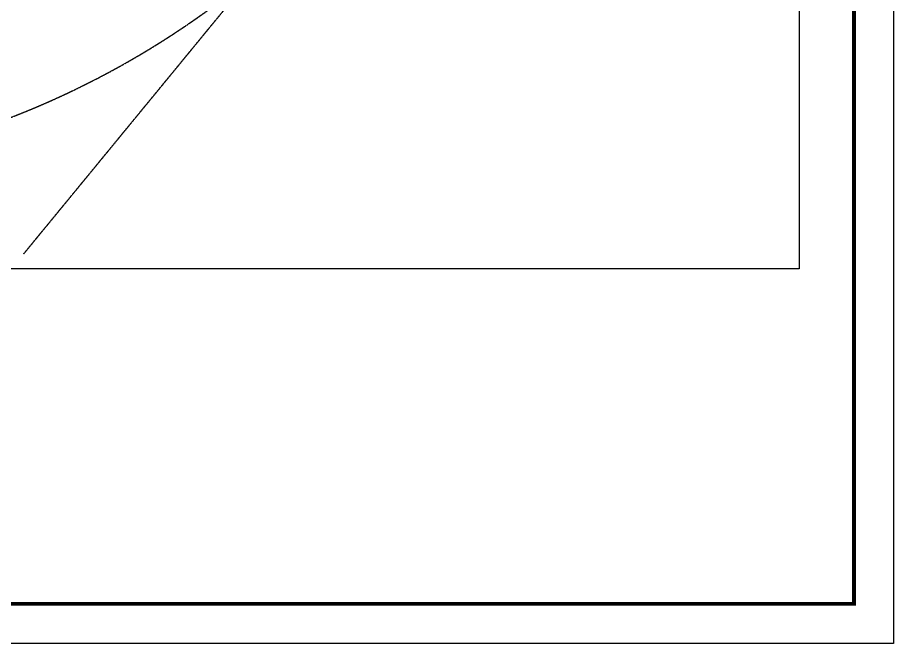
# Model space of a CAD drawing. Header units: millimetres. Extents: x 468001845 to 468595845, y 3387484553 to 3388325553.
# Drawn here: x 468374769 to 468595845, y 3387484553 to 3387642506 of the extents above; entities that cross this region are included whole.
import ezdxf

# ---------------------------------------------------------------- set-up
doc = ezdxf.new("R2010")
doc.units = ezdxf.units.MM
doc.linetypes.add('ACAD_ISO04W100', pattern=[30.5, 24, -3, 0.5, -3])
doc.linetypes.add('CENTER', pattern=[2, 1.25, -0.25, 0.25, -0.25])
for name, color, linetype in [('AXIS', 3, 'Continuous'), ('PUB_TITLE', 4, 'Continuous'), ('ROAD-XING', 1, 'CENTER')]:
    doc.layers.add(name, color=color, linetype=linetype)

msp = doc.modelspace()

# ---------------------------------------------------------------- linework, layer by layer
at = {"layer": 'AXIS'}
msp.add_lwpolyline([(468024799.3, 3388262599.3), (468572068.3, 3388262599.3), (468572068.3, 3387579084.4), (468024799.3, 3387579084.4)], close=True, dxfattribs=at)
at = {"layer": 'PUB_TITLE'}
msp.add_lwpolyline([(468001845, 3387484552.7), (468001845, 3388325552.7), (468595845, 3388325552.7), (468595845, 3387484552.7)], close=True, dxfattribs=at)
at = {"layer": 'PUB_TITLE', "const_width": 1000}
msp.add_lwpolyline([(468011845, 3387494552.7), (468585845, 3387494552.7), (468585845, 3388300552.7), (468011845, 3388300552.7)], close=True, dxfattribs=at)
at = {"layer": 'ROAD-XING', "linetype": 'ACAD_ISO04W100', "elevation": 26524.8}
msp.add_lwpolyline([(468376612.5, 3387583210.3), (468444718.3, 3387666085.8)], dxfattribs=at)
msp.add_lwpolyline([(468376612.5, 3387583210.3, -0.00003102), (468376342.2, 3387582854.6, -0.00003102)], format="xyb", dxfattribs=at)
at = {"layer": 'ROAD-XING', "linetype": 'ACAD_ISO04W100', "ltscale": 0.1}
msp.add_arc((468293354.8, 3387823250.9), 220835.3, 183.694605, 309.517902, dxfattribs=at)

doc.saveas('drawing.dxf')
